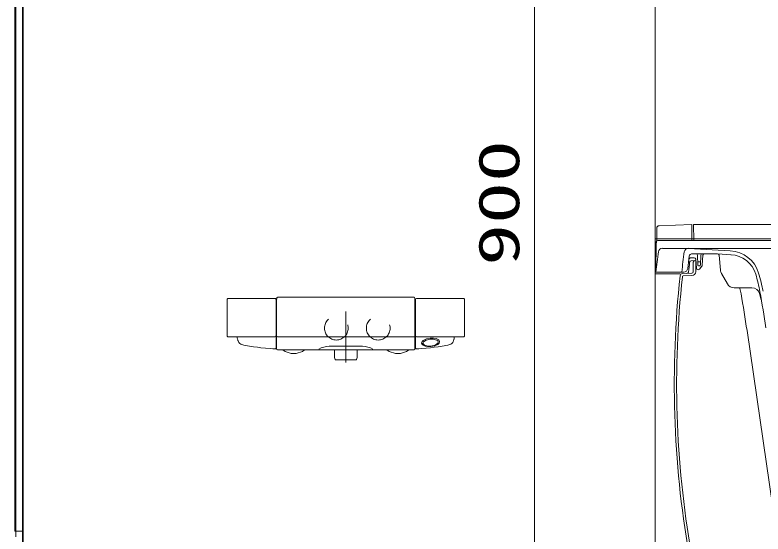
# Model space of a CAD drawing. Units: millimetres on the paper. Extents: x -305 to 305, y -152 to 152.
# Drawn here: x -248.26 to -216.71, y 33.04 to 54.93 of the extents above; entities that cross this region are included whole.
import ezdxf
from ezdxf.enums import TextEntityAlignment as Align

# ---------------------------------------------------------------- set-up
doc = ezdxf.new("R2010")
doc.units = ezdxf.units.MM
doc.linetypes.add('DASHED2', pattern=[3, 2, -1])
doc.linetypes.add('LONG_CHAIN', pattern=[21, 18, -1, 1, -1])
doc.layers.add('0-0_0', color=7, linetype='Continuous', lineweight=9)
doc.layers.add('0-1_VIEW0001', color=7, linetype='Continuous', lineweight=9)
doc.styles.add('ＭＳ ゴシック', font='')
doc.styles.get('ＭＳ ゴシック').set_extended_font_data('MS Gothic')

msp = doc.modelspace()

# ---------------------------------------------------------------- linework, layer by layer
at = {"layer": '0-0_0'}
msp.add_line((-226.354, 31.691), (-226.354, 60.491), dxfattribs=at)
at = {"layer": '0-1_VIEW0001'}
for p, q in [((-221.258, 97.758), (-221.258, 31.825)), ((-248.265, 97.401), (-248.265, 33.158)), ((-248.225, 97.341), (-248.225, 32.925)), ((-247.948, 97.358), (-247.948, 31.891)), ((-247.925, 97.358), (-247.925, 31.891)), ((-219.708, 46.091), (-221.095, 46.043)), ((-219.708, 46.091), (-219.708, 45.425)), ((-219.63, 45.425), (-219.641, 46.091)), ((-194.058, 46.091), (-219.641, 46.091)), ((-221.191, 45.425), (-221.191, 45.943)), ((-194.375, 45.491), (-221.258, 45.491)), ((-221.258, 45.058), (-221.191, 45.425)), ((-221.225, 44.091), (-221.214, 45.359)), ((-194.758, 45.425), (-221.147, 45.425)), ((-221.258, 44.007), (-221.258, 45.058)), ((-194.847, 45.091), (-220.954, 45.091)), ((-218.091, 44.991), (-219.855, 45.091)), ((-218.629, 44.858), (-219.718, 44.858)), ((-218.058, 44.822), (-218.625, 44.858)), ((-219.615, 44.691), (-219.739, 44.691)), ((-219.548, 44.575), (-219.739, 44.568)), ((-219.648, 44.507), (-219.648, 44.106)), ((-219.515, 44.252), (-219.548, 44.631)), ((-219.548, 44.575), (-219.548, 44.106)), ((-219.46, 44.391), (-219.467, 44.793)), ((-219.373, 44.525), (-219.43, 44.525)), ((-219.343, 44.391), (-219.336, 44.793)), ((-219.277, 44.378), (-219.24, 44.797)), ((-218.507, 44.165), (-218.563, 44.797)), ((-219.442, 44.191), (-219.449, 44.191)), ((-219.376, 44.358), (-219.427, 44.358)), ((-219.291, 44.342), (-219.39, 44.217)), ((-220.196, 44.022), (-221.226, 44.022)), ((-220.135, 44.091), (-221.225, 44.091)), ((-220.049, 44.091), (-220.135, 44.091)), ((-219.712, 44.039), (-220.109, 44.025)), ((-219.709, 43.939), (-220.077, 43.926)), ((-218.212, 43.591), (-218.464, 44.027)), ((-217.173, 43.425), (-217.924, 43.425)), ((-239.317, 42.925), (-239.318, 42.918)), ((-239.315, 42.948), (-239.317, 42.942)), ((-239.317, 42.942), (-239.317, 42.936)), ((-239.317, 42.936), (-239.317, 42.931)), ((-239.317, 42.931), (-239.317, 42.925)), ((-239.287, 42.974), (-237.287, 42.974)), ((-237.281, 42.973), (-237.28, 42.973)), ((-237.225, 42.871), (-237.223, 42.992)), ((-237.189, 43.025), (-231.427, 43.025)), ((-231.394, 42.987), (-231.394, 42.992)), ((-231.391, 42.868), (-231.394, 42.987)), ((-231.365, 40.884), (-231.365, 42.94)), ((-231.33, 42.974), (-229.329, 42.974)), ((-229.333, 42.974), (-229.333, 42.974)), ((-229.301, 42.948), (-229.3, 42.942)), ((-216.779, 42.925), (-216.852, 43.182)), ((-239.318, 42.918), (-239.318, 42.909)), ((-239.318, 41.423), (-239.318, 42.909)), ((-237.251, 42.909), (-237.251, 40.884)), ((-237.225, 40.841), (-237.225, 42.871)), ((-231.391, 40.841), (-231.391, 42.868)), ((-229.298, 41.441), (-229.298, 42.909)), ((-239.317, 41.399), (-239.316, 41.389)), ((-237.286, 41.358), (-239.283, 41.358)), ((-237.222, 41.582), (-237.222, 41.582)), ((-231.426, 41.358), (-237.19, 41.358)), ((-231.365, 41.652), (-231.365, 41.652)), ((-229.333, 41.358), (-231.33, 41.358)), ((-229.299, 41.399), (-229.3, 41.389)), ((-229.298, 41.423), (-229.298, 41.441)), ((-238.863, 41.228), (-238.872, 41.263)), ((-238.863, 41.228), (-238.856, 41.206)), ((-238.85, 41.187), (-238.856, 41.206)), ((-238.85, 41.187), (-238.84, 41.16)), ((-238.693, 41.033), (-238.607, 41.014)), ((-229.766, 41.187), (-229.776, 41.16)), ((-229.766, 41.187), (-229.76, 41.206)), ((-229.753, 41.228), (-229.76, 41.206)), ((-229.753, 41.228), (-229.744, 41.263)), ((-238.607, 41.014), (-238.369, 40.967)), ((-238.369, 40.967), (-238.289, 40.954)), ((-238.199, 40.939), (-238.289, 40.954)), ((-238.199, 40.939), (-238.037, 40.916)), ((-238.037, 40.916), (-237.886, 40.897)), ((-237.886, 40.897), (-237.692, 40.877)), ((-237.692, 40.877), (-237.499, 40.862)), ((-237.499, 40.862), (-237.391, 40.856)), ((-237.391, 40.856), (-237.286, 40.851)), ((-235.006, 40.962), (-233.61, 40.962)), ((-234.791, 40.488), (-234.791, 40.808)), ((-233.825, 40.808), (-233.825, 40.488)), ((-230.579, 40.916), (-230.73, 40.897)), ((-230.417, 40.939), (-230.579, 40.916)), ((-230.417, 40.939), (-230.327, 40.954)), ((-230.247, 40.967), (-230.327, 40.954)), ((-236.436, 40.661), (-236.439, 40.661)), ((-236.408, 40.661), (-236.408, 40.661)), ((-236.408, 40.661), (-236.408, 40.661)), ((-234.762, 40.397), (-234.791, 40.483)), ((-233.826, 40.483), (-233.854, 40.397)), ((-232.008, 40.662), (-232.208, 40.661)), ((-234.746, 40.386), (-233.87, 40.386)), ((-248.225, 33.158), (-248.265, 33.158)), ((-247.948, 33.158), (-248.225, 33.158))]:
    msp.add_line(p, q, dxfattribs=at)
at = {"layer": '0-1_VIEW0001', "linetype": 'LONG_CHAIN'}
msp.add_line((-234.308, 42.425), (-234.308, 40.279), dxfattribs=at)
at = {"layer": '0-1_VIEW0001', "color": 2}
msp.add_line((-217.383, 41.621), (-215.893, 31.425), dxfattribs=at)
at = {"layer": '0-1_VIEW0001'}
for points in [[(-237.253, 42.944), (-237.253, 42.941), (-237.253, 42.935), (-237.252, 42.931)], [(-229.3, 42.942), (-229.299, 42.936), (-229.299, 42.931), (-229.299, 42.925), (-229.298, 42.918), (-229.298, 42.909)], [(-237.252, 41.398), (-237.253, 41.398), (-237.253, 41.393), (-237.253, 41.389), (-237.254, 41.385), (-237.254, 41.383), (-237.255, 41.38), (-237.256, 41.378), (-237.257, 41.376)], [(-231.363, 41.388), (-231.364, 41.396), (-231.364, 41.403)], [(-229.923, 41.033), (-230.009, 41.014), (-230.247, 40.967)], [(-237.191, 40.808), (-237.168, 40.808), (-231.425, 40.808)], [(-230.73, 40.897), (-230.924, 40.877), (-231.118, 40.862), (-231.225, 40.856), (-231.33, 40.851)], [(-236.608, 40.662), (-236.608, 40.662), (-236.608, 40.662), (-236.608, 40.662), (-236.609, 40.662), (-236.609, 40.662), (-236.609, 40.662)], [(-236.412, 40.661), (-236.415, 40.661), (-236.418, 40.661), (-236.421, 40.661), (-236.425, 40.661), (-236.43, 40.661), (-236.435, 40.661), (-236.436, 40.661)], [(-236.408, 40.661), (-236.408, 40.661), (-236.409, 40.661), (-236.41, 40.661), (-236.412, 40.661)]]:
    msp.add_lwpolyline(points, dxfattribs=at)
for points in [[(-230.747, 41.302), (-230.904, 41.272), (-231.039, 41.21), (-231.093, 41.159), (-231.114, 41.091), (-231.073, 41.021), (-230.961, 40.967), (-230.858, 40.949), (-230.716, 40.949), (-230.559, 40.978), (-230.425, 41.04), (-230.37, 41.092), (-230.349, 41.159), (-230.39, 41.229), (-230.502, 41.284), (-230.605, 41.302)], [(-230.743, 41.265), (-230.918, 41.225), (-231.036, 41.145), (-231.054, 41.088), (-231.037, 41.049), (-230.994, 41.012), (-230.837, 40.969), (-230.717, 40.969), (-230.543, 41.009), (-230.425, 41.089), (-230.407, 41.146), (-230.423, 41.185), (-230.467, 41.222), (-230.623, 41.265)]]:
    msp.add_lwpolyline(points, close=True, dxfattribs=at)
at = {"layer": '0-1_VIEW0001', "color": 2, "linetype": 'DASHED2'}
for centre in [(-234.708, 41.725), (-232.941, 41.725)]:
    msp.add_circle(centre, 0.5, dxfattribs=at)
at = {"layer": '0-1_VIEW0001'}
for centre, radius, start, end in [((-221.091, 45.943), 0.1, 92, 180), ((-221.147, 45.358), 0.0667, 90, 179.5), ((-179.489, 39.391), 42, 172.3992, 173.5749), ((-220.954, 44.925), 0.167, 90, 172.3992), ((-178.399, 39.391), 42, 172.3992, 173.5749), ((-219.864, 44.925), 0.167, 86.7497, 172.3992), ((-219.718, 44.758), 0.1, 90, 172.5998), ((-219.534, 44.791), 0.0667, 1, 90), ((-219.269, 44.791), 0.0667, 90, 179), ((-219.174, 44.791), 0.0667, 90, 175), ((-218.629, 44.791), 0.0667, 5, 90), ((-218.167, 43.66), 1.333, 16.9472, 86.7497), ((-218.132, 43.658), 1.167, 16.8163, 86.7497), ((-178.399, 39.391), 41.767, 172.5998, 173.3354), ((-178.401, 39.391), 41.717, 172.9526, 173.5314), ((-219.739, 44.591), 0.1, 90, 172.8308), ((-219.737, 44.501), 0.0667, 92, 172.9526), ((-219.581, 44.507), 0.0667, 92, 180), ((-219.615, 44.625), 0.0667, 5, 90), ((-219.43, 44.558), 0.0333, 181, 270), ((-219.373, 44.558), 0.0333, 270, 359), ((-220.049, 44.258), 0.167, 270, 353.3354), ((-219.449, 44.258), 0.0667, 185, 270), ((-219.427, 44.391), 0.0333, 181, 270), ((-219.442, 44.258), 0.0667, 270, 321.78), ((-219.376, 44.391), 0.0333, 270, 359), ((-219.343, 44.384), 0.0667, 321.78, 355), ((-178.401, 39.391), 42.05, 173.7954, 189.8128), ((-178.401, 39.391), 41.95, 173.8348, 189.8128), ((-220.106, 43.925), 0.1, 92, 173.7954), ((-220.076, 43.893), 0.0333, 92, 173.8348), ((-219.919, 44.099), 0.0667, 272, 353.5314), ((-219.715, 44.106), 0.0667, 272, 0), ((-219.715, 44.106), 0.167, 272, 0), ((-218.175, 44.194), 0.333, 185, 210), ((-223.269, 42.105), 6.533, 10.1505, 16.8163), ((-223.269, 42.105), 6.667, 10.1505, 16.9472), ((-217.924, 43.758), 0.333, 210, 270), ((-217.173, 43.091), 0.333, 15.823, 90), ((-265.924, 34.468), 49.867, 8.3833, 10.1505), ((-239.283, 42.941), 0.0333, 97.3025, 166.8033), ((-237.286, 42.941), 0.0333, 5.9594, 79.2309), ((-239.217, 42.838), 1.967, 2.0877, 2.7306), ((-237.189, 42.991), 0.0333, 90, 179), ((-237.189, 42.991), 0.0333, 90, 179), ((-231.427, 42.991), 0.0333, 1, 90), ((-231.427, 42.991), 0.0333, 1, 90), ((-231.328, 42.937), 0.0367, 92.2143, 175.8748), ((-229.333, 42.941), 0.0333, 13.1967, 82.6975), ((-237.529, 41.487), 1.79, 182.0672, 182.8305), ((-239.283, 41.391), 0.0333, 184.5677, 270.2157), ((-233.005, 42.83), 6.073, 194.0233, 194.9535), ((-237.286, 41.391), 0.0333, 270.0645, 353.5928), ((-237.19, 41.391), 0.0331, 181, 269.9975), ((-231.426, 41.391), 0.0331, 269.9957, 359), ((-231.33, 41.391), 0.0333, 186.4072, 269.9355), ((-235.611, 42.83), 6.073, 345.0465, 345.9767), ((-229.333, 41.391), 0.0333, 269.7843, 355.4323), ((-231.087, 41.487), 1.79, 357.1695, 357.9328), ((-238.652, 41.229), 0.2, 199.9647, 258.1452), ((-229.964, 41.229), 0.2, 281.8548, 340.0353), ((-237.285, 40.884), 0.0333, 267.5629, 359.9397), ((-237.191, 40.841), 0.0333, 180, 270), ((-236.988, 40.741), 0.0667, 54.8593, 90), ((-236.504, 41.429), 0.775, 234.8593, 262.1109), ((-236.504, 41.429), 0.775, 277.2721, 305.1407), ((-236.02, 40.741), 0.0667, 90, 125.1407), ((-234.971, 39.963), 1, 92.0206, 118.705), ((-233.646, 39.963), 1, 61.295, 87.9794), ((-232.596, 40.741), 0.0667, 54.8593, 90), ((-232.112, 41.429), 0.775, 234.8593, 262.7235), ((-232.112, 41.429), 0.775, 277.8859, 305.1407), ((-231.628, 40.741), 0.0667, 90, 125.1407), ((-231.425, 40.841), 0.0333, 270, 0), ((-231.331, 40.884), 0.0333, 179.9999, 272.4056), ((-231.893, 901.914), 861.265, 269.68629, 269.69755), ((-241.496, -891.689), 932.364, 89.68917, 89.69965), ((-236.912, -48.618), 89.281, 89.67691, 89.69574), ((-236.408, 40.678), 0.0167, 270.0303, 276.506), ((-234.775, 40.488), 0.0167, 180, 198.4349), ((-234.746, 40.402), 0.0167, 198.4349, 270), ((-233.87, 40.402), 0.0167, 270, 341.565), ((-233.841, 40.488), 0.0167, 341.565, 0), ((-232.208, 40.677), 0.0167, 262.8029, 270.3066), ((-232.008, 40.679), 0.0167, 270.307, 277.6199)]:
    msp.add_arc(centre, radius, start, end, dxfattribs=at)
at = {"layer": '0-1_VIEW0001', "color": 2}
for centre, radius, start, end in [((-222.557, 42.293), 5, 10.153, 12.6904), ((-265.917, 34.528), 49.05, 8.3142, 10.153)]:
    msp.add_arc(centre, radius, start, end, dxfattribs=at)

# ---------------------------------------------------------------- texts
at = {"layer": '0-0_0', "style": 'ＭＳ ゴシック', "width": 1.5}
msp.add_text('900', height=1.732, rotation=90, dxfattribs=at).set_placement((-226.471, 44.354), align=Align.BOTTOM_LEFT)

doc.saveas('drawing.dxf')
